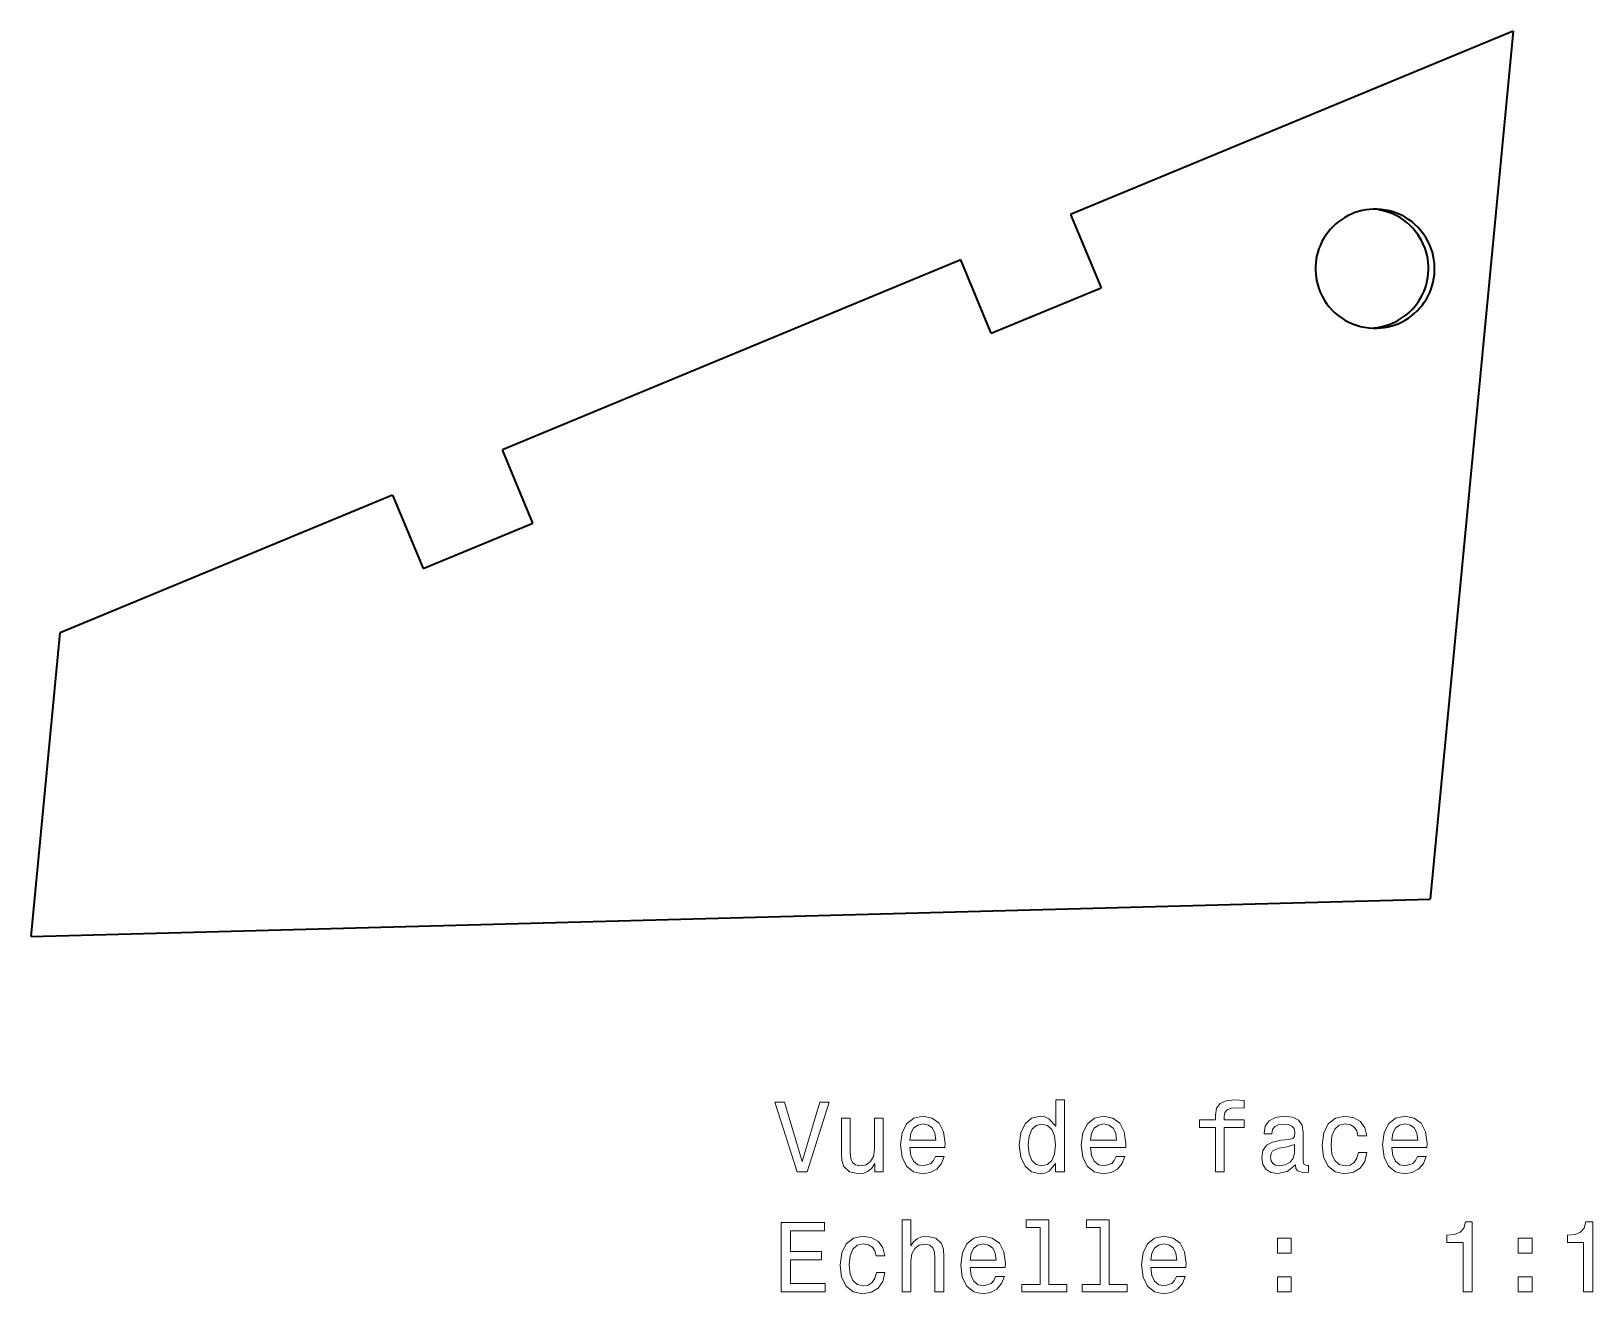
# Model space of a CAD drawing. Extents: x 111.2 to 189.9, y 64.2 to 127.8.
import ezdxf

# ---------------------------------------------------------------- set-up
doc = ezdxf.new("R2010")
doc.units = 0

msp = doc.modelspace()

# ---------------------------------------------------------------- linework, layer by layer
at = {"color": 7, "lineweight": 35}
for p, q in [((185.839737, 127.807602), (163.541718, 118.576942)), ((185.839737, 127.807602), (181.659134, 84.073181)), ((158.007202, 116.285835), (134.908203, 106.723602)), ((111.160248, 82.192406), (181.659134, 84.073181))]:
    msp.add_line(p, q, dxfattribs=at)
at = {"color": 7, "lineweight": 35, "ltscale": 0.1}
for p, q in [((163.541718, 118.576942), (165.071686, 114.881104)), ((159.537155, 112.589996), (158.007202, 116.285835)), ((136.438156, 103.027756), (134.908203, 106.723602)), ((129.373688, 104.432487), (130.903641, 100.736649))]:
    msp.add_line(p, q, dxfattribs=at)
at = {"color": 7, "lineweight": 35, "ltscale": 0.14975}
for p, q in [((159.537155, 112.589996), (165.071686, 114.881104)), ((130.903641, 100.736649), (136.438156, 103.027756))]:
    msp.add_line(p, q, dxfattribs=at)
at = {"color": 7, "lineweight": 35, "ltscale": 0.453221}
msp.add_line((129.373688, 104.432487), (112.623367, 97.498398), dxfattribs=at)
at = {"color": 7, "lineweight": 35, "ltscale": 0.384394}
msp.add_line((111.160248, 82.192406), (112.623367, 97.498398), dxfattribs=at)
at = {"color": 7, "lineweight": 13}
for points in [[(150.895538, 73.84082), (150.018005, 70.860275), (149.11528, 73.84082), (148.636169, 73.84082), (149.765854, 70.335777), (150.270172, 70.335777), (151.374634, 73.84082)], [(162.782425, 70.754364), (162.782425, 70.335777), (163.226227, 70.335777), (163.226227, 73.956818), (162.78746, 73.956818), (162.78746, 72.630447), (162.44957, 73.013733), (162.242798, 73.104507), (162.005768, 73.139809), (161.577087, 73.038948), (161.244232, 72.756523), (161.027374, 72.302635), (160.951736, 71.692406), (161.027374, 71.082176), (161.244232, 70.623238), (161.577087, 70.335777), (162.005768, 70.23996), (162.242798, 70.275261), (162.454605, 70.366035)], [(170.841492, 72.574974), (170.841492, 70.335777), (171.285309, 70.335777), (171.285309, 72.574974), (172.293945, 72.574974), (172.293945, 72.953209), (171.285309, 72.953209), (171.285309, 73.119637), (171.320602, 73.321365), (171.4366, 73.457535), (171.633286, 73.538223), (171.91571, 73.568489), (172.293945, 73.548317), (172.293945, 73.931595), (171.81485, 73.956818), (171.381134, 73.911423), (171.078537, 73.775261), (170.896973, 73.538223), (170.841492, 73.200333), (170.841492, 72.953209), (170.029541, 72.953209), (170.029541, 72.574974)], [(154.097977, 73.043991), (153.654175, 73.043991), (153.654175, 71.480591), (153.603745, 71.117477), (153.457489, 70.855232), (153.230545, 70.693848), (152.932999, 70.643417), (152.695969, 70.683762), (152.544662, 70.804794), (152.458939, 71.011566), (152.438766, 71.304077), (152.438766, 73.043991), (151.994965, 73.043991), (151.994965, 71.263733), (152.010086, 70.905663), (152.105911, 70.608109), (152.398422, 70.335777), (152.867432, 70.23996), (153.119598, 70.275261), (153.336456, 70.366035), (153.523056, 70.522377), (153.674347, 70.749321), (153.674347, 70.335777), (154.097977, 70.335777)], [(155.434433, 71.561279), (157.209656, 71.561279), (157.214691, 71.768051), (157.134003, 72.348022), (156.912109, 72.781746), (156.559082, 73.043991), (156.090057, 73.139809), (155.631119, 73.038948), (155.278091, 72.756523), (155.051147, 72.297592), (154.970459, 71.692406), (155.046112, 71.07209), (155.273056, 70.618195), (155.621033, 70.335777), (156.074921, 70.23996), (156.468292, 70.305519), (156.791061, 70.47699), (157.028091, 70.749321), (157.164261, 71.112434), (156.72551, 71.112434), (156.63472, 70.910706), (156.503601, 70.759407), (156.130402, 70.638374), (155.842941, 70.693848), (155.626083, 70.870361), (155.484863, 71.157822), (155.434433, 71.54615)], [(155.434433, 71.934479), (155.489914, 72.282463), (155.626083, 72.539665), (155.832855, 72.696007), (156.105194, 72.75148), (156.372482, 72.696007), (156.579254, 72.539665), (156.705338, 72.282463), (156.750717, 71.934479)], [(162.081406, 72.741394), (162.373917, 72.670792), (162.595825, 72.474106), (162.726944, 72.146294), (162.777374, 71.692406), (162.726944, 71.233475), (162.595825, 70.905663), (162.373917, 70.703934), (162.081406, 70.638374), (161.804031, 70.703934), (161.592224, 70.905663), (161.451004, 71.238518), (161.405624, 71.692406), (161.451004, 72.141251), (161.592224, 72.469063), (161.804031, 72.670792)], [(164.542511, 71.561279), (166.317719, 71.561279), (166.322769, 71.768051), (166.242081, 72.348022), (166.020172, 72.781746), (165.667145, 73.043991), (165.19812, 73.139809), (164.739197, 73.038948), (164.386169, 72.756523), (164.159225, 72.297592), (164.078537, 71.692406), (164.154175, 71.07209), (164.381119, 70.618195), (164.729111, 70.335777), (165.182999, 70.23996), (165.57637, 70.305519), (165.899139, 70.47699), (166.136169, 70.749321), (166.272339, 71.112434), (165.833572, 71.112434), (165.742798, 70.910706), (165.611664, 70.759407), (165.23848, 70.638374), (164.951004, 70.693848), (164.734146, 70.870361), (164.592941, 71.157822), (164.542511, 71.54615)], [(164.542511, 71.934479), (164.597977, 72.282463), (164.734146, 72.539665), (164.940918, 72.696007), (165.213257, 72.75148), (165.480545, 72.696007), (165.687317, 72.539665), (165.8134, 72.282463), (165.858795, 71.934479)], [(174.871033, 70.688805), (174.871033, 70.673676), (174.896255, 70.502205), (174.971909, 70.381165), (175.289627, 70.285347), (175.536743, 70.325691), (175.536743, 70.668633), (175.430832, 70.653503), (175.289627, 70.719063), (175.264404, 70.920792), (175.264404, 72.322807), (175.203888, 72.680878), (175.027374, 72.933037), (174.719742, 73.084335), (174.286026, 73.139809), (173.862396, 73.079292), (173.549713, 72.907822), (173.353027, 72.640533), (173.28746, 72.287506), (173.28746, 72.257248), (173.685883, 72.257248), (173.721176, 72.469063), (173.832138, 72.620361), (174.013687, 72.711136), (174.270889, 72.746437), (174.518005, 72.721222), (174.694519, 72.645576), (174.80043, 72.51445), (174.835739, 72.332893), (174.815567, 72.121078), (174.734863, 72.015175), (174.533142, 71.964737), (174.154907, 71.924393), (173.721176, 71.833618), (173.413544, 71.672234), (173.231995, 71.420074), (173.176514, 71.046875), (173.226944, 70.71402), (173.383286, 70.466904), (173.635452, 70.310562), (173.983429, 70.255089), (174.452454, 70.360992)], [(178.023056, 72.146294), (178.461823, 72.146294), (178.371033, 72.549751), (178.154175, 72.867477), (177.816284, 73.064163), (177.377518, 73.139809), (176.893372, 73.038948), (176.525208, 72.756523), (176.293228, 72.297592), (176.21254, 71.68232), (176.288177, 71.07209), (176.515137, 70.618195), (176.873199, 70.335777), (177.362396, 70.23996), (177.796112, 70.315605), (178.134003, 70.52742), (178.365997, 70.860275), (178.466858, 71.304077), (178.043228, 71.304077), (177.967575, 71.02166), (177.82637, 70.809837), (177.624634, 70.678719), (177.377518, 70.638374), (177.069885, 70.703934), (176.847977, 70.905663), (176.711823, 71.233475), (176.666428, 71.697449), (176.711823, 72.151337), (176.853027, 72.479149), (177.079971, 72.680878), (177.377518, 72.75148), (177.639771, 72.706093), (177.836456, 72.590103), (177.967575, 72.39846)], [(179.722626, 71.561279), (181.497833, 71.561279), (181.502884, 71.768051), (181.42218, 72.348022), (181.200287, 72.781746), (180.84726, 73.043991), (180.378235, 73.139809), (179.919312, 73.038948), (179.566284, 72.756523), (179.33934, 72.297592), (179.258636, 71.692406), (179.33429, 71.07209), (179.561234, 70.618195), (179.909225, 70.335777), (180.363113, 70.23996), (180.756485, 70.305519), (181.079254, 70.47699), (181.316284, 70.749321), (181.452454, 71.112434), (181.013687, 71.112434), (180.922913, 70.910706), (180.791779, 70.759407), (180.418579, 70.638374), (180.131119, 70.693848), (179.914261, 70.870361), (179.773056, 71.157822), (179.722626, 71.54615)], [(179.722626, 71.934479), (179.778091, 72.282463), (179.914261, 72.539665), (180.121033, 72.696007), (180.393372, 72.75148), (180.66066, 72.696007), (180.867432, 72.539665), (180.993515, 72.282463), (181.03891, 71.934479)], [(174.820602, 71.283905), (174.760086, 71.02166), (174.598709, 70.819923), (174.356628, 70.688805), (174.059082, 70.643417), (173.867432, 70.668633), (173.731262, 70.749321), (173.645538, 70.890533), (173.620316, 71.087219), (173.640488, 71.263733), (173.721176, 71.389809), (174.043945, 71.531021), (174.452454, 71.591537), (174.820602, 71.712578)], [(148.958939, 64.288948), (151.177948, 64.288948), (151.177948, 64.712578), (149.422913, 64.712578), (149.422913, 65.897736), (150.986313, 65.897736), (150.986313, 66.316322), (149.422913, 66.316322), (149.422913, 67.365318), (151.137604, 67.365318), (151.137604, 67.788948), (148.958939, 67.788948)], [(155.046112, 64.288948), (155.489914, 64.288948), (155.489914, 65.852348), (155.535309, 66.210419), (155.681549, 66.472664), (155.908508, 66.634048), (156.21109, 66.694565), (156.453171, 66.644135), (156.604462, 66.507965), (156.680115, 66.281021), (156.705338, 65.978432), (156.705338, 64.288948), (157.149139, 64.288948), (157.149139, 66.069206), (157.128967, 66.427277), (157.038177, 66.724831), (156.740631, 66.997162), (156.276657, 67.092979), (156.02449, 67.057678), (155.807632, 66.961861), (155.626083, 66.810562), (155.489914, 66.60379), (155.489914, 67.909988), (155.046112, 67.909988)], [(162.000717, 67.536789), (162.000717, 64.662148), (161.087891, 64.662148), (161.087891, 64.288948), (163.35231, 64.288948), (163.35231, 64.662148), (162.444519, 64.662148), (162.444519, 67.909988), (161.304749, 67.909988), (161.304749, 67.536789)], [(165.036743, 67.536789), (165.036743, 64.662148), (164.123917, 64.662148), (164.123917, 64.288948), (166.388336, 64.288948), (166.388336, 64.662148), (165.480545, 64.662148), (165.480545, 67.909988), (164.340775, 67.909988), (164.340775, 67.536789)], [(183.323486, 64.288948), (183.78241, 64.288948), (183.78241, 67.814163), (183.439484, 67.814163), (183.348694, 67.506531), (183.167145, 67.299759), (182.889771, 67.178719), (182.506485, 67.138374), (182.506485, 66.780304), (183.323486, 66.780304)], [(189.395538, 64.288948), (189.854462, 64.288948), (189.854462, 67.814163), (189.51152, 67.814163), (189.420746, 67.506531), (189.239197, 67.299759), (188.961807, 67.178719), (188.578522, 67.138374), (188.578522, 66.780304), (189.395538, 66.780304)], [(153.734863, 66.099464), (154.17363, 66.099464), (154.082855, 66.502922), (153.865997, 66.820648), (153.528091, 67.017334), (153.08934, 67.092979), (152.605194, 66.992119), (152.23703, 66.709694), (152.005051, 66.250763), (151.924347, 65.63549), (152, 65.025261), (152.226944, 64.571365), (152.585022, 64.288948), (153.074203, 64.19313), (153.507919, 64.268776), (153.845825, 64.480591), (154.077805, 64.813446), (154.17868, 65.257248), (153.755051, 65.257248), (153.679398, 64.974831), (153.538177, 64.763008), (153.336456, 64.631889), (153.08934, 64.591545), (152.781708, 64.657104), (152.559799, 64.858833), (152.42363, 65.186646), (152.378235, 65.65062), (152.42363, 66.104507), (152.564835, 66.43232), (152.791794, 66.634048), (153.08934, 66.704651), (153.351578, 66.659264), (153.548279, 66.543274), (153.679398, 66.351631)], [(158.470459, 65.51445), (160.245682, 65.51445), (160.250717, 65.721222), (160.170029, 66.301193), (159.94812, 66.734917), (159.595108, 66.997162), (159.126083, 67.092979), (158.667145, 66.992119), (158.314117, 66.709694), (158.087173, 66.250763), (158.006485, 65.645576), (158.082138, 65.025261), (158.309082, 64.571365), (158.657059, 64.288948), (159.110947, 64.19313), (159.504318, 64.25869), (159.827087, 64.430161), (160.064117, 64.702492), (160.200287, 65.065605), (159.761536, 65.065605), (159.670746, 64.863876), (159.539627, 64.712578), (159.166428, 64.591545), (158.878967, 64.647018), (158.662109, 64.823532), (158.520889, 65.110992), (158.470459, 65.499321)], [(167.578537, 65.51445), (169.353745, 65.51445), (169.358795, 65.721222), (169.278107, 66.301193), (169.056198, 66.734917), (168.703171, 66.997162), (168.234146, 67.092979), (167.775223, 66.992119), (167.422195, 66.709694), (167.195251, 66.250763), (167.114548, 65.645576), (167.190201, 65.025261), (167.417145, 64.571365), (167.765137, 64.288948), (168.219025, 64.19313), (168.612396, 64.25869), (168.935165, 64.430161), (169.172195, 64.702492), (169.30835, 65.065605), (168.869598, 65.065605), (168.778824, 64.863876), (168.64769, 64.712578), (168.27449, 64.591545), (167.98703, 64.647018), (167.770172, 64.823532), (167.628967, 65.110992), (167.578537, 65.499321)], [(173.958221, 66.24572), (174.654175, 66.24572), (174.654175, 66.997162), (173.958221, 66.997162)], [(186.102295, 66.24572), (186.798264, 66.24572), (186.798264, 66.997162), (186.102295, 66.997162)], [(158.470459, 65.88765), (158.52594, 66.235634), (158.662109, 66.492836), (158.868881, 66.649178), (159.141205, 66.704651), (159.408508, 66.649178), (159.61528, 66.492836), (159.741348, 66.235634), (159.786743, 65.88765)], [(167.578537, 65.88765), (167.634003, 66.235634), (167.770172, 66.492836), (167.976944, 66.649178), (168.249283, 66.704651), (168.516571, 66.649178), (168.723343, 66.492836), (168.849426, 66.235634), (168.894806, 65.88765)], [(173.958221, 64.288948), (174.654175, 64.288948), (174.654175, 65.04039), (173.958221, 65.04039)], [(186.102295, 64.288948), (186.798264, 64.288948), (186.798264, 65.04039), (186.102295, 65.04039)]]:
    msp.add_lwpolyline(points, close=True, dxfattribs=at)
at = {"color": 7, "lineweight": 35}
for centre, radius, start, end in [((178.87944, 115.842216), 3.000133, 88.062032, 203.2397), ((178.572922, 115.848709), 3.004113, 23.306453, 85.181229), ((178.884079, 115.838356), 3.004359, 23.308517, 88.152696), ((178.57579, 115.853539), 2.999894, 271.029512, 23.24339), ((178.886871, 115.843483), 3.000133, 268.062034, 23.239698), ((178.882233, 115.847343), 3.004359, 203.308521, 268.152698)]:
    msp.add_arc(centre, radius, start, end, dxfattribs=at)

doc.saveas('drawing.dxf')
